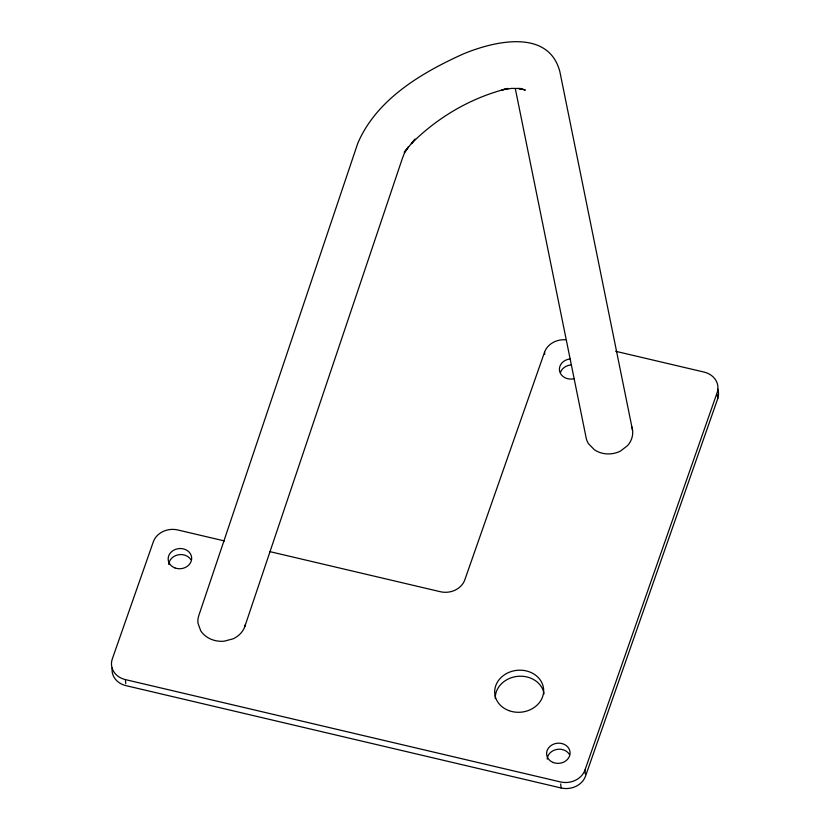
<?xml version="1.0" encoding="UTF-8"?>
<svg xmlns="http://www.w3.org/2000/svg" width="830" height="830" viewBox="0 0 830 830"><rect width="100%" height="100%" fill="white"/><g stroke="black" fill="none" stroke-linecap="round" stroke-linejoin="round"><path stroke-width="1.25" d="M244.767 626.66L402.166 159.018L404.366 153.27L408.547 146.734L404.22 152.326L415.093 139.098L411.358 143.642C437.773 117.092 471.565 97.38 508.012 88.457L501.943 89.879L511.581 88.405L519.466 88.499L525.338 90.117L520.607 88.405M565.5 339.781A19.63 16.818 -5.6 0 0 544.553 352.169L464.8 579.869A19.63 16.818 -5.6 0 1 440.346 591.717L269.926 551.639M585.337 774.1L584.942 770.084L717.099 392.746A19.63 16.818 -5.6 0 0 704.048 372.079L615.704 351.298M717.753 389.166A19.63 16.818 -5.6 0 1 717.691 398.784L585.534 776.112A19.63 16.818 -5.6 0 1 561.08 787.971L125.953 685.632A19.63 16.818 -5.6 0 1 112.175 667.994M224.484 540.952L177.776 529.965A19.63 16.818 -5.6 0 0 153.322 541.814L112.309 658.916A19.63 16.818 -5.6 0 0 125.361 679.594L125.755 683.619M125.361 679.594L560.489 781.933A19.63 16.818 -5.6 0 0 584.942 770.084M518.698 88.312L520.348 89.495M632.564 430.314L559.877 71.733C548.495 28.002 493.383 41.344 463.099 54.033C421.256 72.926 376.54 99.361 357.751 143.341L198.889 615.31A23.095 19.796 -5.6 0 0 197.997 623.216L200.694 630.727A24.61 21.092 -5.6 0 0 224.079 641.216L233.106 638.83A23.095 19.796 -5.6 0 0 245.4 624.451M515.368 88.934L585.793 436.124A24.61 21.092 -5.6 0 0 588.532 443.728L594.353 449.725A23.095 19.796 -5.6 0 0 620.456 451.074L627.542 445.637A24.61 21.092 -5.6 0 0 631.817 426.942M717.296 394.758L717.691 398.784M544.553 352.169L544.75 354.182M560.686 783.945L561.08 787.971M495.271 698.611A24.537 21.03 -5.6 0 1 517.733 676.346A24.537 21.03 -5.6 0 1 544.055 693.87M168.749 564.545A11.776 10.095 -5.6 0 1 177.89 554.886A11.776 10.095 -5.6 0 1 190.879 559.638M547.188 759.17A11.776 10.095 -5.6 0 1 556.328 749.511A11.776 10.095 -5.6 0 1 569.318 754.273M574.464 378.594A11.776 10.095 -5.6 0 1 559.586 371.135A11.776 10.095 -5.6 0 1 570.179 358.934M560.489 372.369A11.776 10.095 -5.6 0 1 570.77 364.972M508.697 710.542A24.537 21.03 -5.6 0 0 543.588 688.879A24.537 21.03 -5.6 0 0 505.221 674.292A24.537 21.03 -5.6 0 0 508.697 710.542M174.891 567.907A11.776 10.095 -5.6 0 0 191.637 557.501A11.776 10.095 -5.6 0 0 173.221 550.498A11.776 10.095 -5.6 0 0 174.891 567.907M553.32 762.531A11.776 10.095 -5.6 0 0 570.065 752.136A11.776 10.095 -5.6 0 0 551.649 745.133A11.776 10.095 -5.6 0 0 553.32 762.531"/></g></svg>
